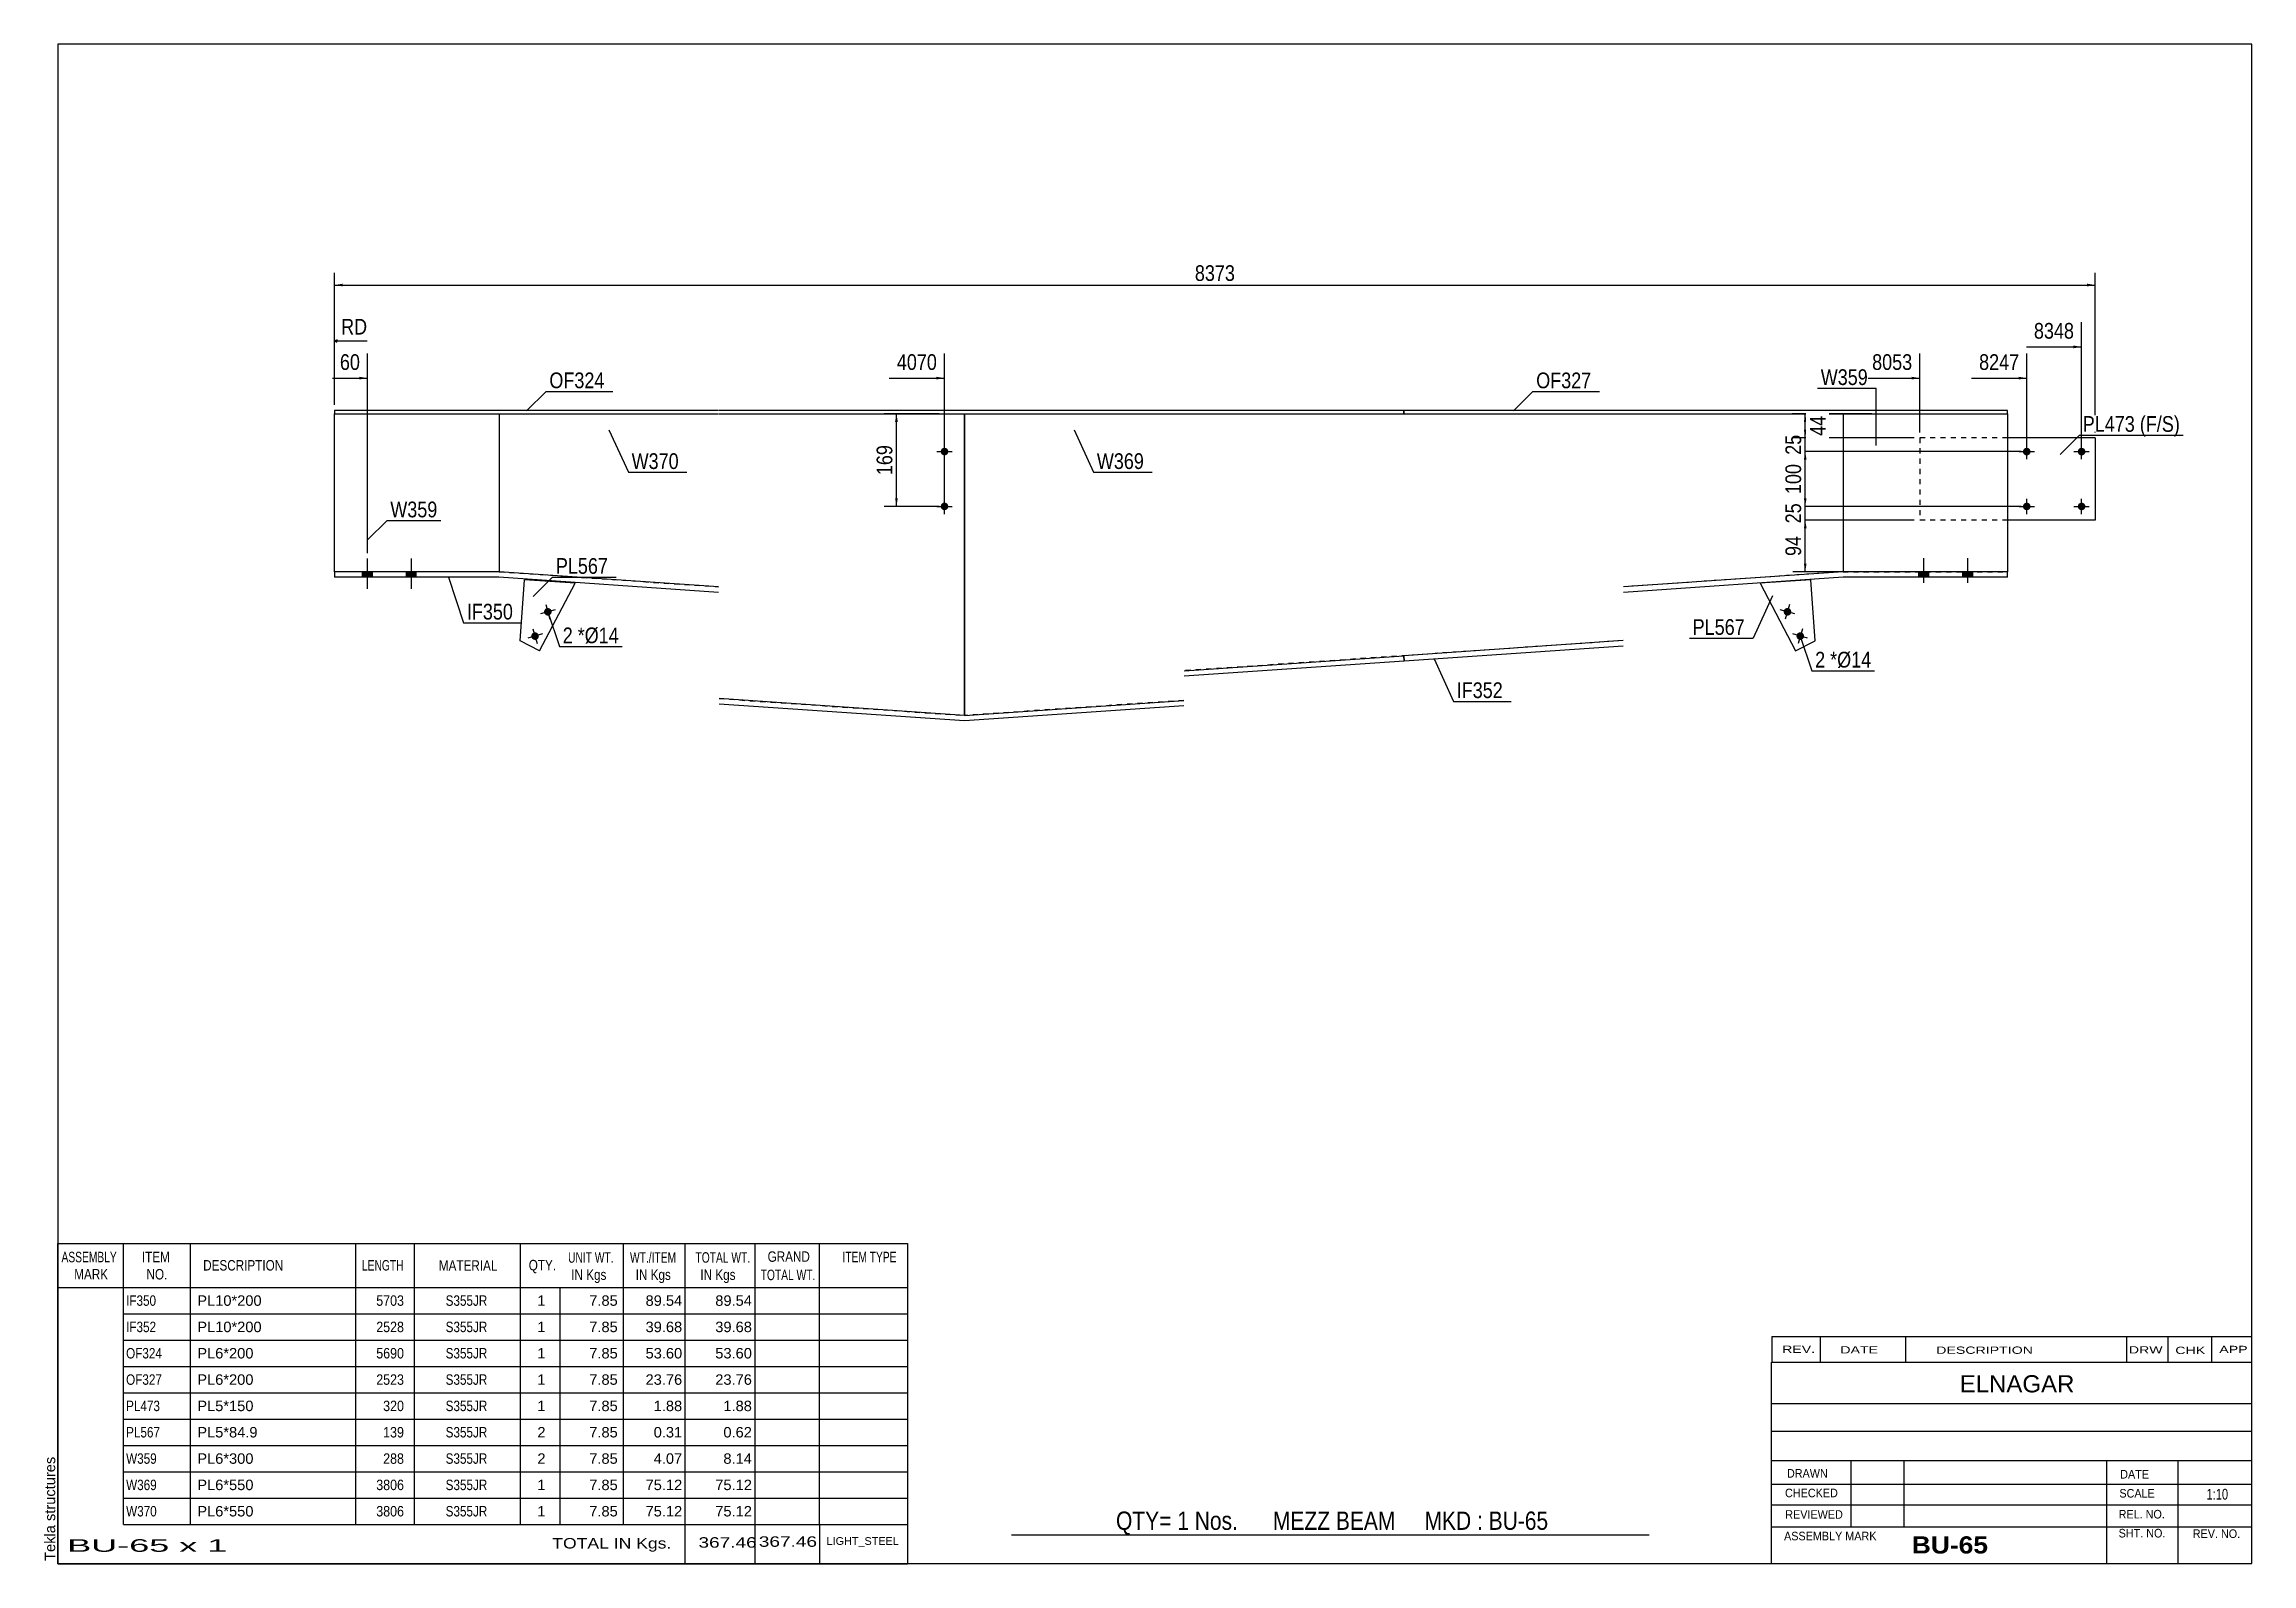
# Model space of a CAD drawing. Header units: millimetres. Extents: x -53 to 350, y -195 to 82.
import ezdxf

# ---------------------------------------------------------------- set-up
doc = ezdxf.new("R2010")
doc.units = ezdxf.units.MM
doc.linetypes.add('DXK_LINE_DOT1', pattern=[1.8814, 0.9407, -0.9407])
doc.styles.add('Arial', font='ARIAL.TTF', dxfattribs={"height": 0.2})
doc.styles.add('Arial Bold', font='ARIALBD.TTF', dxfattribs={"height": 0.2})
doc.styles.add('Arial Narrow', font='ARIALN.TTF', dxfattribs={"height": 0.2})

# ---------------------------------------------------------------- blocks, each defined once
blk = doc.blocks.new('Unknown-629102814-1211')
at = {"color": 5, "linetype": 'Continuous'}
for p, q in [((349.56, 81.78), (-50.44, 81.78)), ((-50.44, 81.78), (-50.44, -195.22)), ((349.56, -195.22), (349.56, 81.78)), ((-50.44, -195.22), (349.56, -195.22))]:
    blk.add_line(p, q, dxfattribs=at)
at = {"color": 174, "linetype": 'Continuous', "style": 'Arial'}
blk.add_text('Tekla structures', height=1.9102, rotation=90, dxfattribs=at).set_placement((-50.94, -194.72))
blk = doc.blocks.new('Part-629102814-1279 - 1232')
at = {"color": 2, "linetype": 'Continuous'}
for p, q in [((0, 15), (0, 14.4)), ((70, 15), (0, 15)), ((0, 14.4), (70, 14.4)), ((154.82, 15), (70.1, 15)), ((70.1, 14.4), (154.82, 14.4)), ((194.92, 15), (154.92, 15)), ((154.92, 14.4), (194.92, 14.4)), ((194.92, 14.4), (194.92, 15))]:
    blk.add_line(p, q, dxfattribs=at)
blk = doc.blocks.new('Part-629102814-1257 - 1232')
at = {"color": 7, "linetype": 'DXK_LINE_DOT1'}
for p, q in [((289.02, 10), (289.02, -5)), ((305.02, 10), (289.02, 10)), ((305.02, -5), (289.02, -5))]:
    blk.add_line(p, q, dxfattribs=at)
at = {"color": 2, "linetype": 'Continuous'}
for p, q in [((321.02, 10), (305.02, 10)), ((321.02, 10), (321.02, -5)), ((321.02, -5), (305.02, -5))]:
    blk.add_line(p, q, dxfattribs=at)
blk = doc.blocks.new('Bolt-629102814-1429 - 1232')
at = {"linetype": 'Continuous'}
for points in [[(110.5, 7.51, -1), (111.9, 7.51, -1)], [(110.5, -2.49, -1), (111.9, -2.49, -1)]]:
    blk.add_hatch(color=3, dxfattribs=at).paths.add_polyline_path(points)
at = {"color": 3, "linetype": 'Continuous'}
for p, q in [((111.2, 6.11), (111.2, 8.91)), ((109.8, 7.51), (112.6, 7.51)), ((109.8, -2.49), (112.6, -2.49)), ((111.2, -3.89), (111.2, -1.09))]:
    blk.add_line(p, q, dxfattribs=at)
blk = doc.blocks.new('Part-629102814-1301 - 1232')
at = {"color": 2, "linetype": 'Continuous'}
for p, q in [((194.92, 15), (194.92, 14.4)), ((234.92, 15), (194.92, 15)), ((194.92, 14.4), (234.92, 14.4)), ((305.02, 15), (235.02, 15)), ((235.02, 14.4), (305.02, 14.4)), ((305.02, 14.4), (305.02, 15))]:
    blk.add_line(p, q, dxfattribs=at)
blk = doc.blocks.new('Part-629102814-1323 - 1232')
at = {"color": 2, "linetype": 'Continuous'}
for p, q in [((30, 14.4), (30, -14.4)), ((114.82, 14.4), (114.82, -40.6))]:
    blk.add_line(p, q, dxfattribs=at)
at = {"color": 7, "linetype": 'DXK_LINE_DOT1'}
for p, q in [((30, 14.4), (70, 14.4)), ((70.1, 14.4), (114.82, 14.4)), ((30, -14.4), (70, -17.15)), ((70.1, -37.52), (114.82, -40.6))]:
    blk.add_line(p, q, dxfattribs=at)
blk = doc.blocks.new('Part-629102814-1345 - 1232')
at = {"color": 2, "linetype": 'Continuous'}
for p, q in [((114.82, -40.6), (114.82, 14.4)), ((275.02, 14.4), (275.02, -14.4))]:
    blk.add_line(p, q, dxfattribs=at)
at = {"color": 7, "linetype": 'DXK_LINE_DOT1'}
for p, q in [((114.82, 14.4), (154.82, 14.4)), ((154.92, 14.4), (234.92, 14.4)), ((235.02, 14.4), (275.02, 14.4)), ((275.02, -14.4), (235.02, -17.15)), ((234.92, -26.95), (154.92, -32.45)), ((154.82, -37.85), (114.82, -40.6))]:
    blk.add_line(p, q, dxfattribs=at)
blk = doc.blocks.new('Part-629102814-1427 - 1232')
at = {"color": 2, "linetype": 'Continuous'}
for p, q in [((0, -14.4), (0, 14.4)), ((30, 14.4), (30, -14.4))]:
    blk.add_line(p, q, dxfattribs=at)
at = {"color": 7, "linetype": 'DXK_LINE_DOT1'}
for p, q in [((0, 14.4), (30, 14.4)), ((30, -14.4), (0, -14.4))]:
    blk.add_line(p, q, dxfattribs=at)
blk = doc.blocks.new('Bolt-629102814-1431 - 1232')
at = {"linetype": 'Continuous'}
for points in [[(288.87, -15.4), (290.67, -15.4), (290.67, -14.4), (288.87, -14.4)], [(288.87, -15.4), (290.67, -15.4), (290.67, -14.4), (288.87, -14.4)], [(296.87, -15.4), (298.67, -15.4), (298.67, -14.4), (296.87, -14.4)], [(296.87, -15.4), (298.67, -15.4), (298.67, -14.4), (296.87, -14.4)]]:
    blk.add_hatch(color=3, dxfattribs=at).paths.add_polyline_path(points)
at = {"color": 3, "linetype": 'Continuous'}
for p, q in [((289.77, -16.4), (289.77, -11.9)), ((289.77, -16.4), (289.77, -11.9)), ((297.77, -16.4), (297.77, -11.9)), ((297.77, -16.4), (297.77, -11.9)), ((288.87, -15.4), (288.87, -14.4)), ((288.87, -15.4), (288.87, -14.4)), ((290.67, -15.4), (290.67, -14.4)), ((290.67, -15.4), (290.67, -14.4)), ((296.87, -15.4), (296.87, -14.4)), ((296.87, -15.4), (296.87, -14.4)), ((298.67, -15.4), (298.67, -14.4)), ((298.67, -15.4), (298.67, -14.4))]:
    blk.add_line(p, q, dxfattribs=at)
blk = doc.blocks.new('Part-629102814-1367 - 1232')
at = {"color": 2, "linetype": 'Continuous'}
for p, q in [((30, -14.4), (0, -14.4)), ((0, -14.4), (0, -15.4)), ((29.97, -15.4), (0, -15.4)), ((70, -18.16), (29.97, -15.4)), ((70, -17.15), (30, -14.4)), ((154.92, -32.45), (194.92, -29.7)), ((194.99, -30.7), (154.92, -33.45)), ((194.92, -29.7), (194.99, -30.7)), ((114.82, -40.6), (70.1, -37.52)), ((114.82, -41.6), (70.1, -38.52)), ((114.82, -40.6), (154.82, -37.85)), ((154.82, -38.85), (114.82, -41.6))]:
    blk.add_line(p, q, dxfattribs=at)
blk = doc.blocks.new('Part-629102814-1389 - 1232')
at = {"color": 2, "linetype": 'Continuous'}
for p, q in [((275.02, -14.4), (235.02, -17.15)), ((275.06, -15.4), (235.02, -18.16)), ((305.02, -14.4), (275.02, -14.4)), ((305.02, -15.4), (275.06, -15.4)), ((305.02, -15.4), (305.02, -14.4)), ((234.92, -26.95), (194.92, -29.7)), ((234.92, -27.95), (194.99, -30.7)), ((194.99, -30.7), (194.92, -29.7))]:
    blk.add_line(p, q, dxfattribs=at)
blk = doc.blocks.new('Bolt-629102814-1594 - 1232')
at = {"linetype": 'Continuous'}
blk.add_hatch(color=3, dxfattribs=at).paths.add_polyline_path([(39.55, -21.51, -1), (38.21, -21.9, -1)])
at = {"color": 3, "linetype": 'Continuous'}
for p, q in [((40.22, -21.32), (37.53, -22.1)), ((38.49, -20.37), (39.27, -23.05))]:
    blk.add_line(p, q, dxfattribs=at)
blk = doc.blocks.new('Part-629102814-1411 - 1232')
at = {"color": 2, "linetype": 'Continuous'}
for p, q in [((275.02, 14.4), (275.02, -14.4)), ((305.02, 14.4), (305.02, -14.4))]:
    blk.add_line(p, q, dxfattribs=at)
at = {"color": 7, "linetype": 'DXK_LINE_DOT1'}
for p, q in [((275.02, 14.4), (305.02, 14.4)), ((275.02, -14.4), (305.02, -14.4))]:
    blk.add_line(p, q, dxfattribs=at)
blk = doc.blocks.new('Bolt-629102814-1428 - 1232')
at = {"linetype": 'Continuous'}
for points in [[(307.82, 7.5, -1), (309.22, 7.5, -1)], [(317.82, 7.5, -1), (319.22, 7.5, -1)], [(307.82, -2.5, -1), (309.22, -2.5, -1)], [(317.82, -2.5, -1), (319.22, -2.5, -1)]]:
    blk.add_hatch(color=3, dxfattribs=at).paths.add_polyline_path(points)
at = {"color": 3, "linetype": 'Continuous'}
for p, q in [((308.52, 6.1), (308.52, 8.9)), ((318.52, 6.1), (318.52, 8.9)), ((307.12, 7.5), (309.92, 7.5)), ((317.12, 7.5), (319.92, 7.5)), ((307.12, -2.5), (309.92, -2.5)), ((308.52, -3.9), (308.52, -1.1)), ((317.12, -2.5), (319.92, -2.5)), ((318.52, -3.9), (318.52, -1.1))]:
    blk.add_line(p, q, dxfattribs=at)
blk = doc.blocks.new('Bolt-629102814-1430 - 1232')
at = {"linetype": 'Continuous'}
for points in [[(5.1, -15.4), (6.9, -15.4), (6.9, -14.4), (5.1, -14.4)], [(5.1, -15.4), (6.9, -15.4), (6.9, -14.4), (5.1, -14.4)], [(13.1, -15.4), (14.9, -15.4), (14.9, -14.4), (13.1, -14.4)], [(13.1, -15.4), (14.9, -15.4), (14.9, -14.4), (13.1, -14.4)]]:
    blk.add_hatch(color=3, dxfattribs=at).paths.add_polyline_path(points)
at = {"color": 3, "linetype": 'Continuous'}
for p, q in [((6, -17.5), (6, -12)), ((6, -17.5), (6, -12)), ((14, -17.5), (14, -12)), ((14, -17.5), (14, -12)), ((5.1, -15.4), (5.1, -14.4)), ((5.1, -15.4), (5.1, -14.4)), ((6.9, -15.4), (6.9, -14.4)), ((6.9, -15.4), (6.9, -14.4)), ((13.1, -15.4), (13.1, -14.4)), ((13.1, -15.4), (13.1, -14.4)), ((14.9, -15.4), (14.9, -14.4)), ((14.9, -15.4), (14.9, -14.4))]:
    blk.add_line(p, q, dxfattribs=at)
blk = doc.blocks.new('Part-629102814-1591 - 1232')
at = {"color": 2, "linetype": 'Continuous'}
for p, q in [((33.85, -26.97), (34.61, -15.87)), ((43.87, -16.51), (34.61, -15.87)), ((37.39, -28.84), (43.87, -16.51)), ((37.39, -28.84), (33.85, -26.97))]:
    blk.add_line(p, q, dxfattribs=at)
blk = doc.blocks.new('Part-629102814-1592 - 1232')
at = {"color": 2, "linetype": 'Continuous'}
for p, q in [((269.16, -15.87), (259.9, -16.51)), ((269.92, -26.97), (269.16, -15.87)), ((259.9, -16.51), (266.38, -28.84)), ((266.38, -28.84), (269.92, -26.97))]:
    blk.add_line(p, q, dxfattribs=at)
blk = doc.blocks.new('Bolt-629102814-1593 - 1232')
at = {"linetype": 'Continuous'}
blk.add_hatch(color=3, dxfattribs=at).paths.add_polyline_path([(37.22, -25.94, -1), (35.88, -26.33, -1)])
at = {"color": 3, "linetype": 'Continuous'}
for p, q in [((37.9, -25.74), (35.21, -26.53)), ((36.16, -24.79), (36.94, -27.48))]:
    blk.add_line(p, q, dxfattribs=at)
blk = doc.blocks.new('Bolt-629102814-1595 - 1232')
at = {"linetype": 'Continuous'}
blk.add_hatch(color=3, dxfattribs=at).paths.add_polyline_path([(267.89, -26.33, -1), (266.55, -25.94, -1)])
at = {"color": 3, "linetype": 'Continuous'}
for p, q in [((268.57, -26.53), (265.88, -25.74)), ((267.61, -24.79), (266.83, -27.48))]:
    blk.add_line(p, q, dxfattribs=at)
blk = doc.blocks.new('Bolt-629102814-1596 - 1232')
at = {"linetype": 'Continuous'}
blk.add_hatch(color=3, dxfattribs=at).paths.add_polyline_path([(265.57, -21.9, -1), (264.22, -21.51, -1)])
at = {"color": 3, "linetype": 'Continuous'}
for p, q in [((266.24, -22.1), (263.55, -21.32)), ((265.28, -20.37), (264.5, -23.05))]:
    blk.add_line(p, q, dxfattribs=at)
blk = doc.blocks.new('StraightDimension-629102814-1507 - 1232')
at = {"linetype": 'Continuous'}
for points in [[(1.5, 37.61), (0, 37.86), (1.5, 38.11)], [(319.52, 38.11), (321.02, 37.86), (319.52, 37.61)]]:
    blk.add_hatch(color=7, dxfattribs=at).paths.add_polyline_path(points)
at = {"color": 7, "linetype": 'Continuous'}
for p, q in [((0, 16), (0, 40.11)), ((0, 37.86), (321.02, 37.86)), ((321.02, 11), (321.02, 40.11))]:
    blk.add_line(p, q, dxfattribs=at)
at = {"color": 0}
blk.add_wipeout([(164.77, 38.01), (164.77, 42.21), (156.25, 42.21), (156.25, 38.01)], dxfattribs=at)
at = {"color": 3, "style": 'Arial Narrow'}
blk.add_text('8373', height=2.863, dxfattribs=at).set_placement((156.85, 38.61))
blk = doc.blocks.new('StraightDimension-629102814-1442 - 1232')
at = {"linetype": 'Continuous'}
blk.add_hatch(color=7, dxfattribs=at).paths.add_polyline_path([(4.5, 21.14), (6, 20.89), (4.5, 20.64)])
at = {"color": 7, "linetype": 'Continuous'}
for p, q in [((6, -11), (6, 25.39)), ((-0.41, 20.89), (6, 20.89))]:
    blk.add_line(p, q, dxfattribs=at)
at = {"color": 0, "linetype": 'Continuous'}
blk.add_wipeout([(6.53, 28.24), (6.53, 32.44), (0.59, 32.44), (0.59, 28.24)], dxfattribs=at)
at = {"color": 3, "linetype": 'Continuous', "style": 'Arial Narrow'}
blk.add_text('RD', height=2.863, dxfattribs=at).set_placement((1.19, 28.84))
at = {"color": 0}
blk.add_wipeout([(5.22, 21.79), (5.22, 25.99), (0.37, 25.99), (0.37, 21.79)], dxfattribs=at)
at = {"color": 7, "linetype": 'Continuous'}
for p, q in [((0, 16), (0, 32.14)), ((0.5, 27.89), (0, 27.64)), ((0.5, 27.39), (0, 27.64)), ((5.93, 27.64), (0, 27.64))]:
    blk.add_line(p, q, dxfattribs=at)
at = {"color": 3, "style": 'Arial Narrow'}
blk.add_text('60', height=2.863, dxfattribs=at).set_placement((0.97, 22.39))
blk = doc.blocks.new('StraightDimension-629102814-1475 - 1232')
at = {"linetype": 'Continuous'}
blk.add_hatch(color=7, dxfattribs=at).paths.add_polyline_path([(287.52, 21.14), (289.02, 20.89), (287.52, 20.64)])
at = {"color": 7, "linetype": 'Continuous'}
for p, q in [((289.02, 11), (289.02, 25.39)), ((278.96, 20.89), (289.02, 20.89))]:
    blk.add_line(p, q, dxfattribs=at)
at = {"color": 0}
blk.add_wipeout([(288.25, 21.79), (288.25, 25.99), (279.73, 25.99), (279.73, 21.79)], dxfattribs=at)
at = {"color": 3, "style": 'Arial Narrow'}
blk.add_text('8053', height=2.863, dxfattribs=at).set_placement((280.33, 22.39))
blk = doc.blocks.new('StraightDimension-629102814-1538 - 1232')
at = {"linetype": 'Continuous'}
for points in [[(267.88, 6), (268.13, 7.5), (268.38, 6)], [(268.38, -1), (268.13, -2.5), (267.88, -1)]]:
    blk.add_hatch(color=7, dxfattribs=at).paths.add_polyline_path(points)
at = {"color": 7, "linetype": 'Continuous'}
for p, q in [((307.52, 7.5), (265.88, 7.5)), ((268.13, -2.5), (268.13, 7.5)), ((307.52, -2.5), (265.88, -2.5))]:
    blk.add_line(p, q, dxfattribs=at)
at = {"color": 0}
blk.add_wipeout([(267.98, 5.84), (263.78, 5.84), (263.78, -0.84), (267.98, -0.84)], dxfattribs=at)
at = {"color": 3, "style": 'Arial Narrow'}
blk.add_text('100', height=2.863, rotation=90.0002, dxfattribs=at).set_placement((267.38, -0.24))
blk = doc.blocks.new('StraightDimension-629102814-1548 - 1232')
at = {"linetype": 'Continuous'}
for points in [[(268.38, 11.5), (268.13, 10), (267.88, 11.5)], [(267.88, 6), (268.13, 7.5), (268.38, 6)]]:
    blk.add_hatch(color=7, dxfattribs=at).paths.add_polyline_path(points)
at = {"color": 7, "linetype": 'Continuous'}
for p, q in [((288.02, 10), (265.88, 10)), ((268.13, 7.5), (268.13, 10)), ((307.52, 7.5), (265.88, 7.5))]:
    blk.add_line(p, q, dxfattribs=at)
at = {"color": 0}
blk.add_wipeout([(267.98, 11.18), (263.78, 11.18), (263.78, 6.32), (267.98, 6.32)], dxfattribs=at)
at = {"color": 3, "style": 'Arial Narrow'}
blk.add_text('25', height=2.863, rotation=90.0002, dxfattribs=at).set_placement((267.38, 6.92))
blk = doc.blocks.new('StraightDimension-629102814-1572 - 1232')
at = {"linetype": 'Continuous'}
for points in [[(102.19, 12.9), (102.44, 14.4), (102.69, 12.9)], [(102.69, -0.99), (102.44, -2.49), (102.19, -0.99)]]:
    blk.add_hatch(color=7, dxfattribs=at).paths.add_polyline_path(points)
at = {"color": 7, "linetype": 'Continuous'}
for p, q in [((110.2, 14.4), (100.19, 14.4)), ((102.44, -2.49), (102.44, 14.4)), ((110.2, -2.49), (100.19, -2.49))]:
    blk.add_line(p, q, dxfattribs=at)
at = {"color": 0}
blk.add_wipeout([(102.29, 9.3), (98.09, 9.3), (98.09, 2.61), (102.29, 2.61)], dxfattribs=at)
at = {"color": 3, "style": 'Arial Narrow'}
blk.add_text('169', height=2.863, rotation=90.0002, dxfattribs=at).set_placement((101.69, 3.21))
blk = doc.blocks.new('StraightDimension-629102814-1461 - 1232')
at = {"linetype": 'Continuous'}
blk.add_hatch(color=7, dxfattribs=at).paths.add_polyline_path([(109.7, 21.14), (111.2, 20.89), (109.7, 20.64)])
at = {"color": 7, "linetype": 'Continuous'}
for p, q in [((111.2, -1.49), (111.2, 25.39)), ((101.13, 20.89), (111.2, 20.89))]:
    blk.add_line(p, q, dxfattribs=at)
at = {"color": 0}
blk.add_wipeout([(110.42, 21.79), (110.42, 25.99), (101.91, 25.99), (101.91, 21.79)], dxfattribs=at)
at = {"color": 3, "style": 'Arial Narrow'}
blk.add_text('4070', height=2.863, dxfattribs=at).set_placement((102.51, 22.39))
blk = doc.blocks.new('StraightDimension-629102814-1486 - 1232')
at = {"linetype": 'Continuous'}
blk.add_hatch(color=7, dxfattribs=at).paths.add_polyline_path([(307.02, 21.14), (308.52, 20.89), (307.02, 20.64)])
at = {"color": 7, "linetype": 'Continuous'}
for p, q in [((308.52, 8.5), (308.52, 25.39)), ((298.46, 20.89), (308.52, 20.89))]:
    blk.add_line(p, q, dxfattribs=at)
at = {"color": 0}
blk.add_wipeout([(307.75, 21.79), (307.75, 25.99), (299.23, 25.99), (299.23, 21.79)], dxfattribs=at)
at = {"color": 3, "style": 'Arial Narrow'}
blk.add_text('8247', height=2.863, dxfattribs=at).set_placement((299.83, 22.39))
blk = doc.blocks.new('StraightDimension-629102814-1496 - 1232')
at = {"linetype": 'Continuous'}
blk.add_hatch(color=7, dxfattribs=at).paths.add_polyline_path([(317.02, 26.84), (318.52, 26.59), (317.02, 26.34)])
at = {"color": 7, "linetype": 'Continuous'}
for p, q in [((318.52, 8.5), (318.52, 31.09)), ((308.46, 26.59), (318.52, 26.59))]:
    blk.add_line(p, q, dxfattribs=at)
at = {"color": 0}
blk.add_wipeout([(317.75, 27.49), (317.75, 31.69), (309.23, 31.69), (309.23, 27.49)], dxfattribs=at)
at = {"color": 3, "style": 'Arial Narrow'}
blk.add_text('8348', height=2.863, dxfattribs=at).set_placement((309.83, 28.09))
blk = doc.blocks.new('StraightDimension-629102814-1518 - 1232')
at = {"linetype": 'Continuous'}
for points in [[(267.88, -6.5), (268.13, -5), (268.38, -6.5)], [(268.38, -12.9), (268.13, -14.4), (267.88, -12.9)]]:
    blk.add_hatch(color=7, dxfattribs=at).paths.add_polyline_path(points)
at = {"color": 7, "linetype": 'Continuous'}
for p, q in [((288.02, -5), (265.88, -5)), ((268.13, -14.4), (268.13, -5)), ((280.43, -14.4), (265.88, -14.4))]:
    blk.add_line(p, q, dxfattribs=at)
at = {"color": 0}
blk.add_wipeout([(267.98, -7.27), (263.78, -7.27), (263.78, -12.13), (267.98, -12.13)], dxfattribs=at)
at = {"color": 3, "style": 'Arial Narrow'}
blk.add_text('94', height=2.863, rotation=90.0002, dxfattribs=at).set_placement((267.38, -11.53))
blk = doc.blocks.new('StraightDimension-629102814-1528 - 1232')
at = {"linetype": 'Continuous'}
for points in [[(268.38, -1), (268.13, -2.5), (267.88, -1)], [(267.88, -6.5), (268.13, -5), (268.38, -6.5)]]:
    blk.add_hatch(color=7, dxfattribs=at).paths.add_polyline_path(points)
at = {"color": 7, "linetype": 'Continuous'}
for p, q in [((307.52, -2.5), (265.88, -2.5)), ((268.13, -5), (268.13, -2.5)), ((288.02, -5), (265.88, -5))]:
    blk.add_line(p, q, dxfattribs=at)
at = {"color": 0}
blk.add_wipeout([(267.98, -1.32), (263.78, -1.32), (263.78, -6.18), (267.98, -6.18)], dxfattribs=at)
at = {"color": 3, "style": 'Arial Narrow'}
blk.add_text('25', height=2.863, rotation=90.0002, dxfattribs=at).set_placement((267.38, -5.58))
blk = doc.blocks.new('StraightDimension-629102814-1558 - 1232')
at = {"linetype": 'Continuous'}
for points in [[(267.88, 12.9), (268.13, 14.4), (268.38, 12.9)], [(268.38, 11.5), (268.13, 10), (267.88, 11.5)]]:
    blk.add_hatch(color=7, dxfattribs=at).paths.add_polyline_path(points)
at = {"color": 7, "linetype": 'Continuous'}
for p, q in [((280.3, 14.4), (265.73, 14.4)), ((268.13, 10), (268.13, 14.4)), ((288.02, 10), (265.73, 10))]:
    blk.add_line(p, q, dxfattribs=at)
at = {"color": 0}
blk.add_wipeout([(272.48, 14.63), (268.28, 14.63), (268.28, 9.77), (272.48, 9.77)], dxfattribs=at)
at = {"color": 3, "style": 'Arial Narrow'}
blk.add_text('44', height=2.863, rotation=90.0002, dxfattribs=at).set_placement((271.88, 10.37))
blk = doc.blocks.new('CBS_BOM-629102814-1782')
at = {"color": 7, "linetype": 'Continuous'}
for p, q in [((-50.47, -144.86), (-50.47, -136.86)), ((-50.47, -136.86), (104.45, -136.86)), ((-38.47, -144.86), (-38.47, -136.86)), ((-26.28, -144.86), (-26.28, -136.86)), ((3.88, -144.86), (3.88, -136.86)), ((14.56, -144.86), (14.56, -136.86)), ((33.88, -144.86), (33.88, -136.86)), ((52.68, -144.86), (52.68, -136.86)), ((63.89, -144.86), (63.89, -136.86)), ((76.68, -144.86), (76.68, -136.86)), ((88.43, -144.86), (88.43, -136.86)), ((104.45, -136.86), (104.45, -144.85)), ((-50.47, -144.86), (104.45, -144.86)), ((-50.47, -149.66), (-50.47, -144.86)), ((-38.47, -149.66), (-38.47, -144.86)), ((-26.28, -149.66), (-26.28, -144.86)), ((3.88, -149.66), (3.88, -144.86)), ((14.56, -149.66), (14.56, -144.86)), ((33.88, -149.66), (33.88, -144.86)), ((41.14, -149.66), (41.14, -144.86)), ((52.68, -149.66), (52.68, -144.86)), ((63.89, -149.66), (63.89, -144.86)), ((76.68, -149.66), (76.68, -144.86)), ((88.44, -149.66), (88.44, -144.86)), ((104.45, -144.86), (104.45, -149.66)), ((-50.47, -154.46), (-50.47, -149.66)), ((-38.47, -149.66), (104.45, -149.66)), ((-38.47, -154.46), (-38.47, -149.66)), ((-26.28, -154.46), (-26.28, -149.66)), ((3.88, -154.46), (3.88, -149.66)), ((14.56, -154.46), (14.56, -149.66)), ((33.88, -154.46), (33.88, -149.66)), ((41.14, -154.46), (41.14, -149.66)), ((52.68, -154.46), (52.68, -149.66)), ((63.89, -154.46), (63.89, -149.66)), ((76.68, -154.46), (76.68, -149.66)), ((88.44, -154.46), (88.44, -149.66)), ((104.45, -149.66), (104.45, -154.46)), ((-50.47, -159.26), (-50.47, -154.46)), ((-38.47, -154.46), (104.45, -154.46)), ((-38.47, -159.26), (-38.47, -154.46)), ((-26.28, -159.26), (-26.28, -154.46)), ((3.88, -159.26), (3.88, -154.46)), ((14.56, -159.26), (14.56, -154.46)), ((33.88, -159.26), (33.88, -154.46)), ((41.14, -159.26), (41.14, -154.46)), ((52.68, -159.26), (52.68, -154.46)), ((63.89, -159.26), (63.89, -154.46)), ((76.68, -159.26), (76.68, -154.46)), ((88.44, -159.26), (88.44, -154.46)), ((104.45, -154.46), (104.45, -159.26)), ((-50.47, -164.06), (-50.47, -159.26)), ((-38.47, -159.26), (104.45, -159.26)), ((-38.47, -164.06), (-38.47, -159.26)), ((-26.28, -164.06), (-26.28, -159.26)), ((3.88, -164.06), (3.88, -159.26)), ((14.56, -164.06), (14.56, -159.26)), ((33.88, -164.06), (33.88, -159.26)), ((41.14, -164.06), (41.14, -159.26)), ((52.68, -164.06), (52.68, -159.26)), ((63.89, -164.06), (63.89, -159.26)), ((76.68, -164.06), (76.68, -159.26)), ((88.44, -164.06), (88.44, -159.26)), ((104.45, -159.26), (104.45, -164.06)), ((-50.47, -168.86), (-50.47, -164.06)), ((-38.47, -164.06), (104.45, -164.06)), ((-38.47, -168.86), (-38.47, -164.06)), ((-26.28, -168.86), (-26.28, -164.06)), ((3.88, -168.86), (3.88, -164.06)), ((14.56, -168.86), (14.56, -164.06)), ((33.88, -168.86), (33.88, -164.06)), ((41.14, -168.86), (41.14, -164.06)), ((52.68, -168.86), (52.68, -164.06)), ((63.89, -168.86), (63.89, -164.06)), ((76.68, -168.86), (76.68, -164.06)), ((88.44, -168.86), (88.44, -164.06)), ((104.45, -164.06), (104.45, -168.86)), ((-50.47, -173.66), (-50.47, -168.86)), ((-38.47, -168.86), (104.45, -168.86)), ((-38.47, -173.66), (-38.47, -168.86)), ((-26.28, -173.66), (-26.28, -168.86)), ((3.88, -173.66), (3.88, -168.86)), ((14.56, -173.66), (14.56, -168.86)), ((33.88, -173.66), (33.88, -168.86)), ((41.14, -173.66), (41.14, -168.86)), ((52.68, -173.66), (52.68, -168.86)), ((63.89, -173.66), (63.89, -168.86)), ((76.68, -173.66), (76.68, -168.86)), ((88.44, -173.66), (88.44, -168.86)), ((104.45, -168.86), (104.45, -173.66)), ((-50.47, -178.46), (-50.47, -173.66)), ((-38.47, -173.66), (104.45, -173.66)), ((-38.47, -178.46), (-38.47, -173.66)), ((-26.28, -178.46), (-26.28, -173.66)), ((3.88, -178.46), (3.88, -173.66)), ((14.56, -178.46), (14.56, -173.66)), ((33.88, -178.46), (33.88, -173.66)), ((41.14, -178.46), (41.14, -173.66)), ((52.68, -178.46), (52.68, -173.66)), ((63.89, -178.46), (63.89, -173.66)), ((76.68, -178.46), (76.68, -173.66)), ((88.44, -178.46), (88.44, -173.66)), ((104.45, -173.66), (104.45, -178.46)), ((-50.47, -183.26), (-50.47, -178.46)), ((-38.47, -178.46), (104.45, -178.46)), ((-38.47, -183.26), (-38.47, -178.46)), ((-26.28, -183.26), (-26.28, -178.46)), ((3.88, -183.26), (3.88, -178.46)), ((14.56, -183.26), (14.56, -178.46)), ((33.88, -183.26), (33.88, -178.46)), ((41.14, -183.26), (41.14, -178.46)), ((52.68, -183.26), (52.68, -178.46)), ((63.89, -183.26), (63.89, -178.46)), ((76.68, -183.26), (76.68, -178.46)), ((88.44, -183.26), (88.44, -178.46)), ((104.45, -178.46), (104.45, -183.26)), ((-50.47, -188.06), (-50.47, -183.26)), ((-38.47, -183.26), (104.45, -183.26)), ((-38.47, -188.06), (-38.47, -183.26)), ((-26.28, -188.06), (-26.28, -183.26)), ((3.88, -188.06), (3.88, -183.26)), ((14.56, -188.06), (14.56, -183.26)), ((33.88, -188.06), (33.88, -183.26)), ((41.14, -188.06), (41.14, -183.26)), ((52.68, -188.06), (52.68, -183.26)), ((63.89, -188.06), (63.89, -183.26)), ((76.68, -188.06), (76.68, -183.26)), ((88.44, -188.06), (88.44, -183.26)), ((104.45, -183.26), (104.45, -188.06)), ((-50.47, -195.26), (-50.47, -188.08)), ((-38.47, -188.06), (104.45, -188.06)), ((63.89, -195.26), (63.89, -188.08)), ((76.68, -195.26), (76.68, -188.08)), ((88.48, -195.26), (88.48, -188.08)), ((104.45, -188.06), (104.45, -195.26)), ((-50.47, -195.26), (104.45, -195.26))]:
    blk.add_line(p, q, dxfattribs=at)
at = {"color": 3, "linetype": 'Continuous', "style": 'Arial'}
for s, height, width, p in [('ASSEMBLY', 1.91, 0.7, (-49.79, -140.28)), ('ITEM', 1.91, 0.8, (-35.14, -140.28)), ('DESCRIPTION', 1.9102, 0.8, (-23.96, -141.79)), ('LENGTH', 1.91, 0.7, (4.99, -141.79)), ('MATERIAL', 1.91, 0.8, (19.01, -141.83)), ('QTY.', 1.91, 0.8, (35.4, -141.76)), ('UNIT WT.', 1.91, 0.7, (42.57, -140.36)), ('WT./ITEM', 1.91, 0.7, (53.86, -140.36)), ('TOTAL WT.', 1.91, 0.7, (65.8, -140.36)), ('GRAND', 1.91, 0.8, (78.95, -140.2)), ('ITEM TYPE', 1.91, 0.7, (92.59, -140.28)), ('MARK', 1.91, 0.8, (-47.47, -143.42)), ('NO.', 1.91, 0.8, (-34.29, -143.42)), ('IN Kgs', 1.91, 0.8, (43.15, -143.5)), ('IN Kgs', 1.91, 0.8, (54.9, -143.5)), ('IN Kgs', 1.91, 0.8, (66.69, -143.5)), ('TOTAL WT.', 1.91, 0.7, (77.69, -143.54))]:
    blk.add_text(s, height=height, dxfattribs=dict(at, width=width)).set_placement(p)
at = {"color": 7, "linetype": 'Continuous', "style": 'Arial'}
for s, width, p in [('IF350', 0.8, (-38.01, -148.22)), ('5703', 0.85, (7.6, -148.22)), ('S355JR', 0.8, (20.25, -148.22)), ('IF352', 0.8, (-38.01, -153.02)), ('2528', 0.85, (7.6, -153.02)), ('S355JR', 0.8, (20.25, -153.02)), ('OF324', 0.8, (-38.01, -157.82)), ('5690', 0.85, (7.6, -157.82)), ('S355JR', 0.8, (20.25, -157.82)), ('OF327', 0.8, (-38.01, -162.62)), ('2523', 0.85, (7.6, -162.62)), ('S355JR', 0.8, (20.25, -162.62)), ('PL473', 0.8, (-38.01, -167.42)), ('320', 0.85, (8.86, -167.42)), ('S355JR', 0.8, (20.25, -167.42)), ('PL567', 0.8, (-38.01, -172.22)), ('139', 0.85, (8.86, -172.22)), ('S355JR', 0.8, (20.25, -172.22)), ('W359', 0.8, (-38.01, -177.02)), ('288', 0.85, (8.86, -177.02)), ('S355JR', 0.8, (20.25, -177.02)), ('W369', 0.8, (-38.01, -181.82)), ('3806', 0.85, (7.6, -181.82)), ('S355JR', 0.8, (20.25, -181.82)), ('W370', 0.8, (-38.01, -186.62)), ('3806', 0.85, (7.6, -186.62)), ('S355JR', 0.8, (20.25, -186.62))]:
    blk.add_text(s, height=1.91, dxfattribs=dict(at, width=width)).set_placement(p)
for s, p in [('PL10*200', (-25.03, -148.22)), ('1', (36.97, -148.22)), ('7.85', (46.43, -148.22)), ('89.54', (56.7, -148.22)), ('89.54', (69.41, -148.22)), ('PL10*200', (-25.03, -153.02)), ('1', (36.97, -153.02)), ('7.85', (46.43, -153.02)), ('39.68', (56.7, -153.02)), ('39.68', (69.41, -153.02)), ('PL6*200', (-25.03, -157.82)), ('1', (36.97, -157.82)), ('7.85', (46.43, -157.82)), ('53.60', (56.7, -157.82)), ('53.60', (69.41, -157.82)), ('PL6*200', (-25.03, -162.62)), ('1', (36.97, -162.62)), ('7.85', (46.43, -162.62)), ('23.76', (56.7, -162.62)), ('23.76', (69.41, -162.62)), ('PL5*150', (-25.03, -167.42)), ('1', (36.97, -167.42)), ('7.85', (46.43, -167.42)), ('1.88', (58.18, -167.42)), ('1.88', (70.89, -167.42)), ('PL5*84.9', (-25.03, -172.22)), ('2', (36.97, -172.22)), ('7.85', (46.43, -172.22)), ('0.31', (58.18, -172.22)), ('0.62', (70.89, -172.22)), ('PL6*300', (-25.03, -177.02)), ('2', (36.97, -177.02)), ('7.85', (46.43, -177.02)), ('4.07', (58.18, -177.02)), ('8.14', (70.89, -177.02)), ('PL6*550', (-25.03, -181.82)), ('1', (36.97, -181.82)), ('7.85', (46.43, -181.82)), ('75.12', (56.7, -181.82)), ('75.12', (69.41, -181.82)), ('PL6*550', (-25.03, -186.62)), ('1', (36.97, -186.62)), ('7.85', (46.43, -186.62)), ('75.12', (56.7, -186.62)), ('75.12', (69.41, -186.62))]:
    blk.add_text(s, height=1.91, dxfattribs=at).set_placement(p)
at = {"color": 6, "linetype": 'Continuous', "style": 'Arial'}
for s, height, width, p in [('BU-65 x 1', 2.292, 2.05, (-48.75, -193.06)), ('TOTAL IN Kgs.', 1.9102, 1.2, (39.69, -192.46)), ('367.46', 1.91, 1.3, (66.35, -192.31)), ('367.46', 1.91, 1.3, (77.35, -192.15))]:
    blk.add_text(s, height=height, dxfattribs=dict(at, width=width)).set_placement(p)
blk.add_text('LIGHT_STEEL', height=1.4135, dxfattribs=at).set_placement((89.7, -191.8))
blk = doc.blocks.new('CBS_CALLOFF-629102814-1783')
at = {"color": 7, "linetype": 'Continuous'}
blk.add_line((123.44, -189.96), (239.67, -189.97), dxfattribs=at)
at = {"color": 3, "linetype": 'Continuous', "style": 'Arial Narrow'}
blk.add_text('QTY= 1 Nos.      MEZZ BEAM     MKD : BU-65', height=3.3405, dxfattribs=at).set_placement((142.47, -189.06))
blk = doc.blocks.new('CBS_NAME_BLOG-629102814-1784')
at = {"color": 7, "linetype": 'Continuous'}
for p, q in [((261.97, -158.47), (349.48, -158.47)), ((261.97, -195.18), (261.97, -158.48)), ((261.97, -166.01), (349.49, -166.01)), ((262.04, -171.06), (349.56, -171.06)), ((261.97, -176.44), (349.48, -176.44)), ((276.49, -188.54), (276.49, -176.44)), ((286.17, -188.52), (286.17, -176.45)), ((323.09, -195.18), (323.09, -176.45)), ((336.14, -195.18), (336.14, -176.44)), ((261.97, -180.74), (349.56, -180.72)), ((261.97, -184.48), (349.48, -184.48)), ((261.97, -188.53), (349.48, -188.53)), ((261.97, -195.22), (349.56, -195.22))]:
    blk.add_line(p, q, dxfattribs=at)
at = {"color": 3, "linetype": 'Continuous', "style": 'Arial'}
blk.add_text('ELNAGAR', height=3.133, dxfattribs=at).set_placement((296.29, -164))
at = {"color": 3, "linetype": 'Continuous'}
for s, height, style, width, p in [('DRAWN', 1.566, 'Arial', 0.9, (264.8, -179.54)), ('DATE', 1.566, 'Arial', 0.9, (325.56, -179.71)), ('CHECKED', 1.566, 'Arial', 0.9, (264.45, -183.12)), ('SCALE', 1.566, 'Arial', 0.9, (325.41, -183.18)), ('1:10', 1.957, 'Arial Narrow', 0.9, (341.3, -183.54)), ('REVIEWED', 1.566, 'Arial', 0.9, (264.49, -187.04)), ('SHT. NO.', 1.566, 'Arial', 0.9, (325.27, -190.45)), ('REL. NO.', 1.566, 'Arial', 0.9, (325.27, -186.99)), ('REV. NO.', 1.566, 'Arial', 0.9, (338.79, -190.54)), ('ASSEMBLY MARK', 1.5663, 'Arial', 0.9, (264.27, -190.97)), ('BU-65', 3.131, 'Arial Bold', 1.1, (287.55, -193.37))]:
    blk.add_text(s, height=height, dxfattribs=dict(at, style=style, width=width)).set_placement(p)
blk = doc.blocks.new('CBS_REVISION-629102814-1785')
at = {"color": 7, "linetype": 'Continuous'}
for p, q in [((262.05, -153.84), (349.55, -153.84)), ((262.05, -153.84), (262.05, -158.47)), ((270.85, -153.84), (270.85, -158.47)), ((286.44, -153.84), (286.44, -158.41)), ((326.7, -153.84), (326.7, -158.47)), ((334.24, -153.84), (334.24, -158.47)), ((342.19, -153.84), (342.19, -158.47)), ((262.05, -158.47), (349.55, -158.47))]:
    blk.add_line(p, q, dxfattribs=at)
at = {"color": 7, "style": 'Arial Narrow', "width": 1.7}
for s, height, p in [('REV.', 1.326, (263.91, -156.8)), ('DATE', 1.326, (274.53, -156.91)), ('DESCRIPTION', 1.3257, (292.01, -156.97)), ('DRW', 1.326, (327.13, -156.91)), ('CHK', 1.326, (335.61, -157)), ('APP', 1.326, (343.62, -156.84))]:
    blk.add_text(s, height=height, dxfattribs=at).set_placement(p)
blk = doc.blocks.new('Mark-629102814-1252 - 1232')
at = {"color": 0}
blk.add_wipeout([(328.23, 11.11), (328.23, 14.11), (318.73, 14.11), (318.73, 11.11)], dxfattribs=at)
blk.add_wipeout([(328.23, 11.11), (328.23, 14.11), (318.73, 14.11), (318.73, 11.11)], dxfattribs=at)
at = {"color": 7, "linetype": 'Continuous'}
blk.add_line((314.59, 6.97), (318.13, 10.51), dxfattribs=at)
at = {"color": 0}
blk.add_wipeout([(336.43, 11.11), (336.43, 14.11), (329.13, 14.11), (329.13, 11.11)], dxfattribs=at)
blk.add_wipeout([(336.43, 11.11), (336.43, 14.11), (329.13, 14.11), (329.13, 11.11)], dxfattribs=at)
at = {"color": 7, "linetype": 'Continuous'}
blk.add_line((318.13, 10.51), (337.03, 10.51), dxfattribs=at)
at = {"color": 3, "style": 'Arial Narrow'}
for s, p in [('PL473', (318.73, 11.11)), ('(F/', (329.13, 11.11)), ('S)', (333.15, 11.11))]:
    blk.add_text(s, height=2.863, dxfattribs=at).set_placement(p)
blk = doc.blocks.new('Mark-629102814-1275 - 1232')
at = {"color": 0}
blk.add_wipeout([(49.21, 19.06), (49.21, 22.06), (39.16, 22.06), (39.16, 19.06)], dxfattribs=at)
blk.add_wipeout([(49.21, 19.06), (49.21, 22.06), (39.16, 22.06), (39.16, 19.06)], dxfattribs=at)
at = {"color": 7, "linetype": 'Continuous'}
for p, q in [((35.02, 14.92), (38.56, 18.46)), ((38.56, 18.46), (50.71, 18.46))]:
    blk.add_line(p, q, dxfattribs=at)
at = {"color": 3, "style": 'Arial Narrow'}
blk.add_text('OF324', height=2.863, dxfattribs=at).set_placement((39.16, 19.06))
blk = doc.blocks.new('Mark-629102814-1297 - 1232')
at = {"color": 0}
blk.add_wipeout([(229.13, 19.05), (229.13, 22.05), (219.08, 22.05), (219.08, 19.05)], dxfattribs=at)
blk.add_wipeout([(229.13, 19.05), (229.13, 22.05), (219.08, 22.05), (219.08, 19.05)], dxfattribs=at)
at = {"color": 7, "linetype": 'Continuous'}
for p, q in [((214.95, 14.91), (218.48, 18.45)), ((218.48, 18.45), (230.63, 18.45))]:
    blk.add_line(p, q, dxfattribs=at)
at = {"color": 3, "style": 'Arial Narrow'}
blk.add_text('OF327', height=2.863, dxfattribs=at).set_placement((219.08, 19.05))
blk = doc.blocks.new('Mark-629102814-1319 - 1232')
at = {"color": 0}
blk.add_wipeout([(62.75, 4.33), (62.75, 7.33), (54.16, 7.33), (54.16, 4.33)], dxfattribs=at)
blk.add_wipeout([(62.75, 4.33), (62.75, 7.33), (54.16, 7.33), (54.16, 4.33)], dxfattribs=at)
at = {"color": 7, "linetype": 'Continuous'}
for p, q in [((50.02, 11.47), (53.56, 3.73)), ((53.56, 3.73), (64.25, 3.73))]:
    blk.add_line(p, q, dxfattribs=at)
at = {"color": 3, "style": 'Arial Narrow'}
blk.add_text('W370', height=2.863, dxfattribs=at).set_placement((54.16, 4.33))
blk = doc.blocks.new('Mark-629102814-1341 - 1232')
at = {"color": 0}
blk.add_wipeout([(147.57, 4.33), (147.57, 7.33), (138.98, 7.33), (138.98, 4.33)], dxfattribs=at)
blk.add_wipeout([(147.57, 4.33), (147.57, 7.33), (138.98, 7.33), (138.98, 4.33)], dxfattribs=at)
at = {"color": 7, "linetype": 'Continuous'}
for p, q in [((134.85, 11.47), (138.38, 3.73)), ((138.38, 3.73), (149.07, 3.73))]:
    blk.add_line(p, q, dxfattribs=at)
at = {"color": 3, "style": 'Arial Narrow'}
blk.add_text('W369', height=2.863, dxfattribs=at).set_placement((138.98, 4.33))
blk = doc.blocks.new('Mark-629102814-1363 - 1232')
at = {"color": 0}
blk.add_wipeout([(32.52, -23.11), (32.52, -20.11), (24.12, -20.11), (24.12, -23.11)], dxfattribs=at)
blk.add_wipeout([(32.52, -23.11), (32.52, -20.11), (24.12, -20.11), (24.12, -23.11)], dxfattribs=at)
at = {"color": 7, "linetype": 'Continuous'}
for p, q in [((20.77, -15.4), (23.52, -23.71)), ((23.52, -23.71), (34.02, -23.71))]:
    blk.add_line(p, q, dxfattribs=at)
at = {"color": 3, "style": 'Arial Narrow'}
blk.add_text('IF350', height=2.863, dxfattribs=at).set_placement((24.12, -23.11))
blk = doc.blocks.new('Mark-629102814-1385 - 1232')
at = {"color": 0}
blk.add_wipeout([(213, -37.43), (213, -34.43), (204.59, -34.43), (204.59, -37.43)], dxfattribs=at)
blk.add_wipeout([(213, -37.43), (213, -34.43), (204.59, -34.43), (204.59, -37.43)], dxfattribs=at)
at = {"color": 7, "linetype": 'Continuous'}
for p, q in [((200.46, -30.29), (203.99, -38.03)), ((203.99, -38.03), (214.5, -38.03))]:
    blk.add_line(p, q, dxfattribs=at)
at = {"color": 3, "style": 'Arial Narrow'}
blk.add_text('IF352', height=2.863, dxfattribs=at).set_placement((204.59, -37.43))
blk = doc.blocks.new('Mark-629102814-1407 - 1232')
at = {"color": 0}
blk.add_wipeout([(279.55, 19.64), (279.55, 22.64), (270.96, 22.64), (270.96, 19.64)], dxfattribs=at)
blk.add_wipeout([(279.55, 19.64), (279.55, 22.64), (270.96, 22.64), (270.96, 19.64)], dxfattribs=at)
at = {"color": 7, "linetype": 'Continuous'}
for p in [(270.36, 19.04), (281.05, 8.61)]:
    blk.add_line(p, (281.05, 19.04), dxfattribs=at)
at = {"color": 3, "style": 'Arial Narrow'}
blk.add_text('W359', height=2.863, dxfattribs=at).set_placement((270.96, 19.64))
blk = doc.blocks.new('Mark-629102814-1423 - 1232')
at = {"color": 0}
blk.add_wipeout([(18.75, -4.48), (18.75, -1.48), (10.16, -1.48), (10.16, -4.48)], dxfattribs=at)
blk.add_wipeout([(18.75, -4.48), (18.75, -1.48), (10.16, -1.48), (10.16, -4.48)], dxfattribs=at)
at = {"color": 7, "linetype": 'Continuous'}
for p, q in [((6.03, -8.61), (9.56, -5.08)), ((9.56, -5.08), (19.35, -5.08))]:
    blk.add_line(p, q, dxfattribs=at)
at = {"color": 3, "style": 'Arial Narrow'}
blk.add_text('W359', height=2.863, dxfattribs=at).set_placement((10.16, -4.48))
blk = doc.blocks.new('Mark-629102814-1599 - 1232')
at = {"color": 0}
blk.add_wipeout([(49.85, -14.78), (49.85, -11.78), (40.35, -11.78), (40.35, -14.78)], dxfattribs=at)
blk.add_wipeout([(49.85, -14.78), (49.85, -11.78), (40.35, -11.78), (40.35, -14.78)], dxfattribs=at)
at = {"color": 7, "linetype": 'Continuous'}
for p, q in [((36.21, -18.92), (39.75, -15.38)), ((39.75, -15.38), (51.35, -15.38))]:
    blk.add_line(p, q, dxfattribs=at)
at = {"color": 3, "style": 'Arial Narrow'}
blk.add_text('PL567', height=2.863, dxfattribs=at).set_placement((40.35, -14.78))
blk = doc.blocks.new('Mark-629102814-1602 - 1232')
at = {"color": 0}
blk.add_wipeout([(257.11, -25.91), (257.11, -22.91), (247.61, -22.91), (247.61, -25.91)], dxfattribs=at)
blk.add_wipeout([(257.11, -25.91), (257.11, -22.91), (247.61, -22.91), (247.61, -25.91)], dxfattribs=at)
at = {"color": 7, "linetype": 'Continuous'}
for p in [(262.15, -18.77), (247.01, -26.51)]:
    blk.add_line(p, (258.61, -26.51), dxfattribs=at)
at = {"color": 3, "style": 'Arial Narrow'}
blk.add_text('PL567', height=2.863, dxfattribs=at).set_placement((247.61, -25.91))
blk = doc.blocks.new('MarkSet-629102814-1607 - 1232')
at = {"color": 0}
blk.add_wipeout([(43.43, -27.43), (43.43, -24.43), (41.6, -24.43), (41.6, -27.43)], dxfattribs=at)
blk.add_wipeout([(43.43, -27.43), (43.43, -24.43), (41.6, -24.43), (41.6, -27.43)], dxfattribs=at)
at = {"color": 7, "linetype": 'Continuous'}
blk.add_line((38.88, -21.71), (41, -28.03), dxfattribs=at)
at = {"color": 0}
blk.add_wipeout([(45.6, -27.43), (45.6, -24.43), (44.33, -24.43), (44.33, -27.43)], dxfattribs=at)
blk.add_wipeout([(45.6, -27.43), (45.6, -24.43), (44.33, -24.43), (44.33, -27.43)], dxfattribs=at)
at = {"color": 3, "style": 'Arial Narrow'}
blk.add_text('2', height=2.86, dxfattribs=at).set_placement((41.6, -27.43))
at = {"color": 0}
blk.add_wipeout([(51.82, -27.43), (51.82, -24.43), (45.6, -24.43), (45.6, -27.43)], dxfattribs=at)
blk.add_wipeout([(51.82, -27.43), (51.82, -24.43), (45.6, -24.43), (45.6, -27.43)], dxfattribs=at)
at = {"color": 7, "linetype": 'Continuous'}
blk.add_line((41, -28.03), (52.42, -28.03), dxfattribs=at)
at = {"color": 3, "style": 'Arial Narrow'}
for s, height, p in [('*', 2.86, (44.33, -27.43)), ('Ø14', 2.863, (45.6, -27.43))]:
    blk.add_text(s, height=height, dxfattribs=at).set_placement(p)
blk = doc.blocks.new('MarkSet-629102814-1612 - 1232')
at = {"color": 0}
blk.add_wipeout([(271.77, -31.86), (271.77, -28.86), (269.94, -28.86), (269.94, -31.86)], dxfattribs=at)
blk.add_wipeout([(271.77, -31.86), (271.77, -28.86), (269.94, -28.86), (269.94, -31.86)], dxfattribs=at)
at = {"color": 7, "linetype": 'Continuous'}
blk.add_line((267.22, -26.13), (269.34, -32.46), dxfattribs=at)
at = {"color": 0}
blk.add_wipeout([(273.95, -31.86), (273.95, -28.86), (272.67, -28.86), (272.67, -31.86)], dxfattribs=at)
blk.add_wipeout([(273.95, -31.86), (273.95, -28.86), (272.67, -28.86), (272.67, -31.86)], dxfattribs=at)
at = {"color": 3, "style": 'Arial Narrow'}
blk.add_text('2', height=2.86, dxfattribs=at).set_placement((269.94, -31.86))
at = {"color": 0}
blk.add_wipeout([(280.16, -31.86), (280.16, -28.86), (273.95, -28.86), (273.95, -31.86)], dxfattribs=at)
blk.add_wipeout([(280.16, -31.86), (280.16, -28.86), (273.95, -28.86), (273.95, -31.86)], dxfattribs=at)
at = {"color": 7, "linetype": 'Continuous'}
blk.add_line((269.34, -32.46), (280.76, -32.46), dxfattribs=at)
at = {"color": 3, "style": 'Arial Narrow'}
for s, height, p in [('*', 2.86, (272.67, -31.86)), ('Ø14', 2.863, (273.95, -31.86))]:
    blk.add_text(s, height=height, dxfattribs=at).set_placement(p)

msp = doc.modelspace()

# ---------------------------------------------------------------- block references
for name in ['Unknown-629102814-1211', 'Part-629102814-1279 - 1232', 'Part-629102814-1427 - 1232', 'Part-629102814-1323 - 1232', 'Part-629102814-1345 - 1232', 'Part-629102814-1301 - 1232', 'Part-629102814-1411 - 1232', 'Bolt-629102814-1429 - 1232', 'Part-629102814-1257 - 1232', 'Bolt-629102814-1428 - 1232', 'Bolt-629102814-1430 - 1232', 'Bolt-629102814-1431 - 1232', 'Part-629102814-1367 - 1232', 'Part-629102814-1591 - 1232', 'Part-629102814-1389 - 1232', 'Part-629102814-1592 - 1232', 'Bolt-629102814-1594 - 1232', 'Bolt-629102814-1596 - 1232', 'Bolt-629102814-1593 - 1232', 'Bolt-629102814-1595 - 1232', 'CBS_BOM-629102814-1782', 'CBS_REVISION-629102814-1785', 'CBS_NAME_BLOG-629102814-1784', 'CBS_CALLOFF-629102814-1783']:
    msp.add_blockref(name, (0, 0))

# ---------------------------------------------------------------- next in the draw order: block references
for name in ['StraightDimension-629102814-1507 - 1232', 'StraightDimension-629102814-1538 - 1232', 'StraightDimension-629102814-1518 - 1232', 'Mark-629102814-1599 - 1232', 'Mark-629102814-1363 - 1232', 'Mark-629102814-1602 - 1232', 'MarkSet-629102814-1607 - 1232', 'MarkSet-629102814-1612 - 1232', 'Mark-629102814-1385 - 1232']:
    msp.add_blockref(name, (0, 0))

# ---------------------------------------------------------------- next in the draw order: block references
for name in ['StraightDimension-629102814-1442 - 1232', 'StraightDimension-629102814-1475 - 1232', 'Mark-629102814-1275 - 1232', 'Mark-629102814-1297 - 1232', 'StraightDimension-629102814-1572 - 1232', 'Mark-629102814-1319 - 1232', 'Mark-629102814-1341 - 1232', 'StraightDimension-629102814-1528 - 1232']:
    msp.add_blockref(name, (0, 0))

# ---------------------------------------------------------------- next in the draw order: block references
for name in ['StraightDimension-629102814-1461 - 1232', 'StraightDimension-629102814-1548 - 1232', 'Mark-629102814-1423 - 1232']:
    msp.add_blockref(name, (0, 0))

# ---------------------------------------------------------------- next in the draw order: block references
for name in ['StraightDimension-629102814-1486 - 1232', 'StraightDimension-629102814-1558 - 1232']:
    msp.add_blockref(name, (0, 0))

# ---------------------------------------------------------------- next in the draw order: block references
for name in ['StraightDimension-629102814-1496 - 1232', 'Mark-629102814-1407 - 1232']:
    msp.add_blockref(name, (0, 0))

# ---------------------------------------------------------------- next in the draw order: block references
msp.add_blockref('Mark-629102814-1252 - 1232', (0, 0))

doc.saveas('drawing.dxf')
